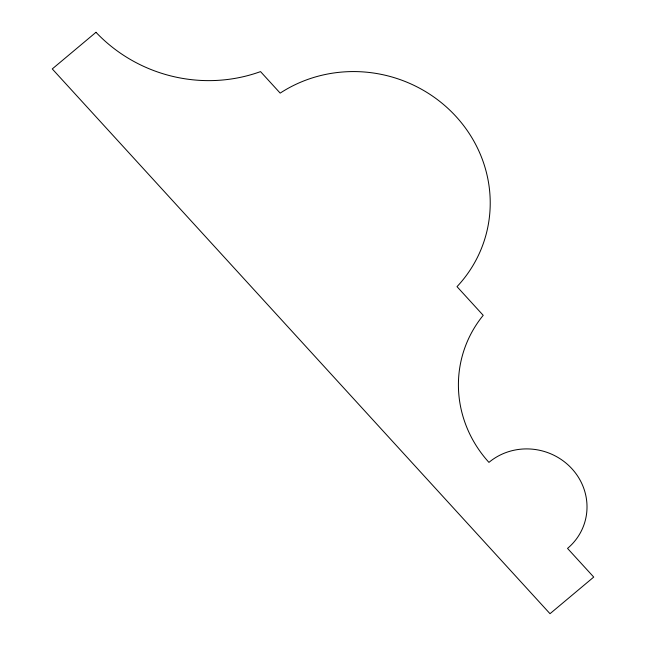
<?xml version="1.0" encoding="UTF-8"?>
<svg xmlns="http://www.w3.org/2000/svg" width="646" height="646" viewBox="0 0 646 646"><rect width="100%" height="100%" fill="white"/><g stroke="black" fill="none" stroke-linecap="round" stroke-linejoin="round"><path stroke-width="0.97" d="M95.988 32.3L52.269 68.928L550.012 613.7L593.731 577.072L567.527 548.406A59.012 56.25 17 0 0 571.952 468.77A59.012 56.25 17 0 0 488.941 462.383A120.317 114.689 17 0 1 483.208 315.329L457.013 286.654A133.682 127.424 17 0 0 456.092 116.579A133.682 127.424 17 0 0 280.178 93.113L260.532 71.609A149.339 142.346 17 0 1 95.988 32.3"/></g></svg>
